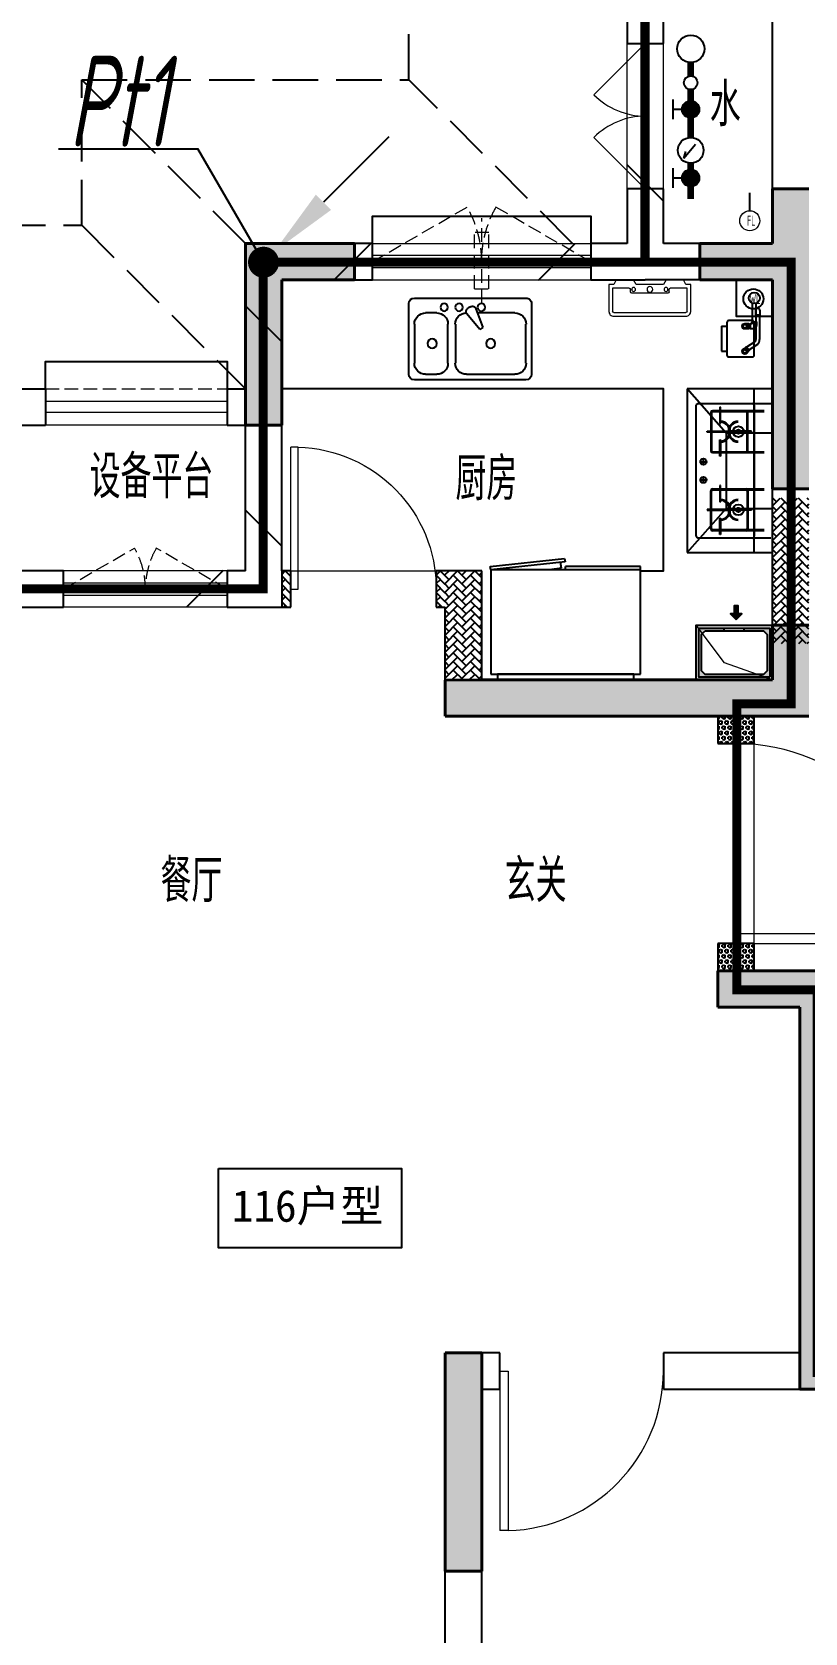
# Model space of a CAD drawing. Extents: x 3753737 to 4713801, y -857380 to 24339.
# Drawn here: x 4585275 to 4589527, y -772126 to -763323 of the extents above; entities that cross this region are included whole.
import ezdxf
from ezdxf.enums import TextEntityAlignment as Align

# ---------------------------------------------------------------- set-up
doc = ezdxf.new("R2010")
doc.units = 0
doc.header["$LTSCALE"] = 1000
doc.header["$MEASUREMENT"] = 0
for name, pattern in [('CENTER2', [1.125, 0.75, -0.125, 0.125, -0.125]), ('DASH', [0.35, 0.25, -0.1]), ('HIDDEN', [0.375, 0.25, -0.125])]:
    doc.linetypes.add(name, pattern=pattern)
doc.layers.get('0').update_dxf_attribs({"linetype": 'CONTINUOUS'})
for name, color, linetype in [('!!电气', 1, 'CONTINUOUS'), ('AH-FURNITURE', 1, 'CONTINUOUS'), ('DIM-照明', 7, 'CONTINUOUS'), ('IP-bath&kitchen-JOHNSON', 4, 'CONTINUOUS'), ('LVTRY', 252, 'CONTINUOUS'), ('LWIRE', 4, 'CONTINUOUS'), ('SHTLN', 4, 'CONTINUOUS'), ('VPIPE-中水', 122, 'CONTINUOUS'), ('VPIPE-凝结', 150, 'CONTINUOUS'), ('VPIPE-给水', 3, 'TG_J'), ('WALL', 252, 'CONTINUOUS'), ('WIRE-接地', 2, 'CONTINUOUS'), ('保温', 6, 'CONTINUOUS'), ('卫生间', 6, 'CONTINUOUS'), ('建筑-排气道', 252, 'CONTINUOUS'), ('污水', 3, 'CONTINUOUS'), ('看线', 185, 'CONTINUOUS'), ('给水', 4, 'CONTINUOUS')]:
    doc.layers.add(name, color=color, linetype=linetype)
for name, color, linetype, lineweight in [('COLUMN', 252, 'CONTINUOUS', 40), ('PUB_HATCH', 8, 'CONTINUOUS', 9), ('PUB_TEXT', 7, 'CONTINUOUS', 20), ('VPIPE-废水', 31, 'TG_F', 18), ('WINDOW', 146, 'CONTINUOUS', 20), ('平面-栏杆', 56, 'CONTINUOUS', 15), ('平面-看线', 252, 'CONTINUOUS', 15), ('平面-空调室内机', 176, 'CONTINUOUS', 9), ('平面-空调预留孔', 252, 'CONTINUOUS', 15), ('立面-洞口示意', 252, 'CONTINUOUS', 13)]:
    doc.layers.add(name, color=color, linetype=linetype, lineweight=lineweight)
doc.styles.add('DIM_FONT', font='SIMPLEX', dxfattribs={"width": 0.7, "bigfont": 'GBCBIG'})
doc.styles.add('HZTXT', font='gbeitc.shx', dxfattribs={"width": 0.8, "height": 400, "bigfont": 'hztxt.shx'})
doc.styles.get("Standard").update_dxf_attribs({"font": 'gbenor.shx', "bigfont": 'gbcbig.shx'})
doc.styles.add('TG_LINETYPE', font='SIMPLEX', dxfattribs={"width": 0.8, "height": 3, "bigfont": 'HZTXT'})
doc.styles.add('黑体', font='simhei.ttf')
doc.linetypes.add('TG_F', pattern='A,2,-0.3,["F",TG_LINETYPE,S=0.1,R=0,X=-0.23,Y=-0.15],0', length=2.3)
doc.linetypes.add('TG_J', pattern='A,2,-0.22,["J",TG_LINETYPE,S=0.1,R=0,X=-0.18,Y=-0.15],0', length=2.22)
pattern_1 = [(45, (0, 0), (0, 47.4157523), [100.584, -33.528]), (135, (23.708, 23.708), (3e-15, 47.4157523), [100.584, -33.528])]
pattern_2 = [(90, (0, 0), (-16.49778, 1e-15), [9.525, -19.05]), (210, (0, 0), (8.24889, -14.2874966), [9.525, -19.05]), (150, (6e-16, 9.525), (-8.24889, -14.2874966), [9.525, -19.05])]

# ---------------------------------------------------------------- blocks, each defined once
blk = doc.blocks.new('rtyg7uyhg')
at = {"layer": 'LVTRY'}
for p, q in [((193590.3, 45458.1), (193590.3, 45069.5)), ((194234.6, 45488.8), (193621, 45488.8)), ((193896.4, 45429.9), (193857.6, 45326.3)), ((193925.8, 45440.4), (193940.1, 45432.2)), ((194265.3, 45069.5), (194265.3, 45458.1)), ((193621, 45130.8), (193621, 45345.6)), ((193682.3, 45407), (193887.8, 45407)), ((193875.3, 45316), (193945.6, 45401.5)), ((194009.6, 45345.6), (194009.6, 45130.8)), ((194050.5, 45130.8), (194050.5, 45345.6)), ((194111.9, 45407), (194173.3, 45407)), ((194234.6, 45345.6), (194234.6, 45130.8)), ((193857.6, 45326.3), (193875.3, 45316)), ((193621, 45038.8), (194234.6, 45038.8)), ((193948.3, 45069.5), (193682.3, 45069.5)), ((194173.3, 45069.5), (194111.9, 45069.5))]:
    blk.add_line(p, q, dxfattribs=at)
for centre, radius in [((193866.4, 45437.7), 20.5), ((193989.2, 45437.7), 20.5), ((194071, 45437.7), 20.5), ((193815.3, 45238.2), 25.6), ((194137.5, 45238.2), 25.6)]:
    blk.add_circle(centre, radius, dxfattribs=at)
for centre, radius, start, end in [((193621, 45458.1), 30.7, 89.99999, 179.99999), ((193915.6, 45422.7), 20.5, 59.99999, 159.46231), ((193929.8, 45414.5), 20.5, 320.53767, 59.99999), ((194234.6, 45458.1), 30.7, 359.99999, 89.99999), ((193682.3, 45345.6), 61.4, 89.99999, 179.99999), ((193948.3, 45345.6), 61.4, 359.99999, 89.99999), ((194111.9, 45345.6), 61.4, 89.99999, 179.99999), ((194173.3, 45345.6), 61.4, 359.99999, 89.99999), ((193682.3, 45130.8), 61.4, 179.99999, 269.99999), ((193948.3, 45130.8), 61.4, 269.99999, 359.99999), ((194111.9, 45130.8), 61.4, 179.99999, 269.99999), ((194173.3, 45130.8), 61.4, 269.99999, 359.99999), ((193621, 45069.5), 30.7, 179.99999, 269.99999), ((194234.6, 45069.5), 30.7, 269.99999, 359.99999)]:
    blk.add_arc(centre, radius, start, end, dxfattribs=at)
at = {"layer": 'LVTRY', "style": 'DIM_FONT', "width": 0.8, "flags": 9}
for tag in ['YSIZE', 'XSIZE']:
    blk.add_attdef(tag, (193927.8, 45487.8), '', height=0.5, rotation=89.99999, dxfattribs=at)
blk = doc.blocks.new('A$C60D053AF')
at = {"layer": 'AH-FURNITURE', "color": 8}
for p, q in [((192.5, -71), (327.6, -71)), ((355.9, -82.7), (384.2, -129)), ((232.5, -90), (128.3, -90)), ((232.5, -110), (128.3, -110)), ((192.5, -91), (327.6, -91)), ((245, -129.5), (245, -122.5)), ((265, -129.5), (265, -122.5)), ((341.7, -96.9), (370, -143.2)), ((255, -281), (255, -251)), ((393, -281), (393, -251)), ((255, -281), (393, -281))]:
    blk.add_line(p, q, dxfattribs=at)
for points in [[(170, -68, 1), (170, -94), (192.5, -94), (192.5, -68)], [(268, -122.5), (268, -107, 0.414214), (248, -87), (232.5, -87), (232.5, -113), (242, -113), (242, -122.5)], [(234, -251), (414, -251, 0.414214), (424, -241), (424, -111, 0.414214), (414, -101), (234, -101, 0.414214), (224, -111), (224, -241, 0.414214)], [(242, -152, 1), (268, -152), (268, -129.5), (242, -129.5)], [(383.8, -161.2, 1), (402.2, -142.8), (386.3, -126.9), (367.9, -145.3)]]:
    blk.add_lwpolyline(points, format="xyb", close=True, dxfattribs=at)
for centre, radius in [((100, -100), 30), ((255, -152), 15), ((255, -152), 10), ((393, -152), 15), ((393, -152), 10)]:
    blk.add_circle(centre, radius, dxfattribs=at)
for radius in [40, 20]:
    blk.add_arc((327.6, -111), radius, 45, 90, dxfattribs=at)
blk = doc.blocks.new('A-Kitchen-7')
at = {"layer": 'LVTRY'}
for p, q in [((-519, 780), (-7, 834)), ((-515, 756), (-519, 780)), ((-4, 811), (-515, 756)), ((-29, 767), (-35, 806)), ((-7, 834), (-4, 811)), ((515, 780), (0, 780)), ((0, 756), (0, 780)), ((515, 756), (515, 780)), ((515, 756), (-515, 756)), ((-515, 756), (-515, 40)), ((-486, 761), (-485, 756)), ((-29, 767), (-112, 756)), ((515, 40), (515, 756)), ((-515, 40), (515, 40))]:
    blk.add_line(p, q, dxfattribs=at)
blk.add_lwpolyline([(-469, 40), (-469, 0), (469, 0), (469, 40)], close=True, dxfattribs=at)
blk = doc.blocks.new('FRSDFDGDGDRGDR')
at = {"layer": '平面-空调预留孔', "color": 252}
for p, q in [((699612.3, 775044), (699612.3, 775441.2)), ((699618.9, 775447.8), (699746.3, 775447.8)), ((699746.3, 775447.8), (699746.3, 775355.4)), ((699719.9, 775342.2), (699719.9, 775143)), ((699726.5, 775348.8), (699739.7, 775348.8)), ((699726.5, 775136.4), (699739.7, 775136.4)), ((699746.3, 775129.8), (699746.3, 775037.4)), ((699746.3, 775037.4), (699618.9, 775037.4))]:
    blk.add_line(p, q, dxfattribs=at)
blk.add_lwpolyline([(699766.1, 775166.7), (699792.5, 775153.5), (699792.5, 775057.2), (699766.1, 775044), (699766.1, 775017.6), (699618.9, 775017.6, -0.414214), (699592.5, 775044), (699592.5, 775441.2, -0.414214), (699618.9, 775467.6), (699766.1, 775467.6), (699766.1, 775441.2), (699792.5, 775428), (699792.5, 775331.6), (699766.1, 775318.4)], format="xyb", close=True, dxfattribs=at)
for centre, radius in [((699739.7, 775331.6), 10.6), ((699739.7, 775243.2), 15.8), ((699739.7, 775153.5), 10.6)]:
    blk.add_circle(centre, radius, dxfattribs=at)
for centre, start, end in [((699618.9, 775441.2), 90, 180), ((699726.5, 775342.2), 90, 180), ((699739.7, 775355.4), 270, 360), ((699726.5, 775143), 180, 270), ((699739.7, 775129.8), 0, 90), ((699618.9, 775044), 180, 270)]:
    blk.add_arc(centre, 6.6, start, end, dxfattribs=at)
blk = doc.blocks.new('*U136')
h = blk.add_hatch(color=5)
h.set_gradient(color1=(0, 0, 255), rotation=180, tint=1)
h.paths.add_polyline_path([(0, 0), (-6.35, -6.35), (-6.35, -2.159), (-15, -2.159), (-15, 2.159), (-6.35, 2.159), (-6.35, 6.35)])
at = {"color": 0, "linetype": 'Continuous'}
blk.add_lwpolyline([(0, 0), (-6.35, -6.35), (-6.35, -2.159), (-15, -2.159), (-15, 2.159), (-6.35, 2.159), (-6.35, 6.35)], close=True, dxfattribs=at)
blk = doc.blocks.new('GDGDRGDRGRD')
at = {"layer": 'PUB_HATCH'}
blk.add_hatch(color=252, dxfattribs=at).paths.add_polyline_path([(430319.8, 370173.6), (430319.8, 370443.6), (430179.8, 370443.6), (430179.8, 370428.6), (430284.8, 370428.6), (430304.8, 370408.6), (430304.8, 370208.6), (430284.8, 370188.6), (429964.8, 370188.6), (429944.8, 370208.6), (429944.8, 370408.6), (429964.8, 370428.6), (430069.8, 370428.6), (430069.8, 370443.6), (429929.8, 370443.6), (429929.8, 370173.6)])
at = {"layer": 'LVTRY', "color": 251}
for p, q in [((430080.5, 371515.4), (429864.6, 371758.3)), ((430334.8, 371758.3), (429864.6, 371758.3)), ((429864.6, 371758.3), (429864.6, 370858.3)), ((430234.8, 370858.3), (430234.8, 371758.3)), ((430334.8, 371515.4), (430080.5, 371515.4)), ((430080.5, 371515.4), (430080.5, 371100.3)), ((429864.6, 370858.3), (430080.5, 371100.3)), ((430080.5, 371100.3), (430334.8, 371100.3)), ((429864.6, 370858.3), (430334.8, 370858.3))]:
    blk.add_line(p, q, dxfattribs=at)
at = {"layer": 'LVTRY'}
for p, q in [((429914.8, 370948.3), (429914.8, 371668.3)), ((429924.8, 371678.3), (430324.8, 371678.3)), ((430045.1, 371658.3), (430045.1, 371568.3)), ((430049.6, 371658.3), (430045.1, 371658.3)), ((430049.6, 371568.3), (430049.6, 371658.3)), ((430234.8, 371668.3), (430234.8, 370948.3)), ((429994.8, 371628.3), (429994.8, 371418.3)), ((429999.8, 371628.3), (429999.8, 371418.3)), ((430289.8, 371638.3), (430004.8, 371638.3)), ((430289.8, 371633.3), (430004.8, 371633.3)), ((430045.1, 371568.3), (430049.6, 371568.3)), ((430194.8, 371418.3), (430194.8, 371628.3)), ((430199.8, 371418.3), (430199.8, 371628.3)), ((429974.8, 371525.6), (430102.3, 371525.6)), ((429974.8, 371521.1), (429974.8, 371525.6)), ((430102.3, 371521.1), (429974.8, 371521.1)), ((430045.1, 371388.3), (430045.1, 371478.3)), ((430045.1, 371478.3), (430049.6, 371478.3)), ((430049.6, 371478.3), (430049.6, 371388.3)), ((430219.8, 371525.6), (430092.3, 371525.6)), ((430092.3, 371525.6), (430092.3, 371521.1)), ((430092.3, 371521.1), (430219.8, 371521.1)), ((430102.3, 371525.6), (430102.3, 371521.1)), ((430219.8, 371521.1), (430219.8, 371525.6)), ((430234.8, 371100.3), (430234.8, 371515.4)), ((430004.8, 371413.3), (430289.8, 371413.3)), ((430004.8, 371408.3), (430289.8, 371408.3)), ((430049.6, 371388.3), (430045.1, 371388.3)), ((429935.4, 371358.3), (429974.2, 371358.3)), ((429954.8, 371338.9), (429954.8, 371377.7)), ((429935.4, 371258.3), (429974.2, 371258.3)), ((429954.8, 371238.9), (429954.8, 371277.7)), ((430045.1, 371228.3), (430045.1, 371138.3)), ((430049.6, 371228.3), (430045.1, 371228.3)), ((430049.6, 371138.3), (430049.6, 371228.3)), ((429994.8, 370988.3), (429994.8, 371198.3)), ((429999.8, 370988.3), (429999.8, 371198.3)), ((430004.8, 371208.3), (430289.8, 371208.3)), ((430004.8, 371203.3), (430289.8, 371203.3)), ((430045.1, 371138.3), (430049.6, 371138.3)), ((430194.8, 371198.3), (430194.8, 370988.3)), ((430199.8, 371198.3), (430199.8, 370988.3)), ((430102.3, 371095.6), (429974.8, 371095.6)), ((429974.8, 371095.6), (429974.8, 371091.1)), ((429974.8, 371091.1), (430102.3, 371091.1)), ((430045.1, 370958.3), (430045.1, 371048.3)), ((430045.1, 371048.3), (430049.6, 371048.3)), ((430049.6, 371048.3), (430049.6, 370958.3)), ((430092.3, 371091.1), (430092.3, 371095.6)), ((430092.3, 371095.6), (430219.8, 371095.6)), ((430219.8, 371091.1), (430092.3, 371091.1)), ((430102.3, 371091.1), (430102.3, 371095.6)), ((430219.8, 371095.6), (430219.8, 371091.1)), ((430289.8, 370983.3), (430004.8, 370983.3)), ((430289.8, 370978.3), (430004.8, 370978.3)), ((430049.6, 370958.3), (430045.1, 370958.3)), ((430324.8, 370938.3), (429924.8, 370938.3))]:
    blk.add_line(p, q, dxfattribs=at)
at = {"layer": 'LVTRY', "color": 252}
for p, q in [((430069.8, 370428.6), (430069.8, 370443.6)), ((430179.8, 370428.6), (430179.8, 370443.6))]:
    blk.add_line(p, q, dxfattribs=at)
at = {"layer": 'LVTRY'}
blk.add_lwpolyline([(429608.8, 370758.3), (429734.8, 370758.3), (429734.8, 371758.3), (427634.8, 371758.3)], dxfattribs=at)
at = {"layer": 'LVTRY', "color": 252}
for points in [[(430334.8, 370158.6), (429914.8, 370158.6), (429914.8, 370458.6), (430334.8, 370458.6)], [(430319.8, 370173.6), (429929.8, 370173.6), (429929.8, 370443.6), (430319.8, 370443.6)], [(429964.8, 370428.6), (430284.8, 370428.6), (430304.8, 370408.6), (430304.8, 370208.6), (430284.8, 370188.6), (429964.8, 370188.6), (429944.8, 370208.6), (429944.8, 370408.6), (429964.8, 370428.6)]]:
    blk.add_lwpolyline(points, close=True, dxfattribs=at)
at = {"layer": 'LVTRY'}
for centre, radius in [((430147.3, 371523.3), 29.7), ((430147.3, 371523.3), 11.7), ((429954.8, 371358.3), 17), ((429954.8, 371258.3), 17), ((430147.3, 371093.3), 29.7), ((430147.3, 371093.3), 11.7)]:
    blk.add_circle(centre, radius, dxfattribs=at)
for centre, radius, start, end in [((429924.8, 371668.3), 10, 90, 180), ((430224.8, 371668.3), 10, 0, 90), ((430004.8, 371628.3), 10, 90, 180), ((430004.8, 371628.3), 5, 90, 180), ((430047.3, 371523.3), 56.7, 2.27424, 87.72576), ((430047.3, 371523.3), 52.2, 2.47041, 87.52959), ((430147.3, 371523.3), 56.7, 92.27424, 177.72576), ((430147.3, 371523.3), 52.2, 92.47041, 177.52959), ((430189.8, 371628.3), 10, 0, 90), ((430189.8, 371628.3), 5, 0, 90), ((430047.3, 371523.3), 56.7, 272.27424, 357.72576), ((430047.3, 371523.3), 52.2, 272.47041, 357.52959), ((430147.3, 371523.3), 56.7, 182.27424, 267.72576), ((430147.3, 371523.3), 52.2, 182.47041, 267.52959), ((430004.8, 371418.3), 10, 180, 270), ((430004.8, 371418.3), 5, 180, 270), ((430189.8, 371418.3), 5, 270, 0), ((430189.8, 371418.3), 10, 270, 0), ((430004.8, 371198.3), 10, 90, 180), ((430004.8, 371198.3), 5, 90, 180), ((430047.3, 371093.3), 56.7, 2.27424, 87.72576), ((430047.3, 371093.3), 52.2, 2.47041, 87.52959), ((430147.3, 371093.3), 56.7, 92.27424, 177.72576), ((430147.3, 371093.3), 52.2, 92.47041, 177.52959), ((430189.8, 371198.3), 10, 0, 90), ((430189.8, 371198.3), 5, 0, 90), ((430047.3, 371093.3), 56.7, 272.27424, 357.72576), ((430047.3, 371093.3), 52.2, 272.47041, 357.52959), ((430147.3, 371093.3), 56.7, 182.27424, 267.72576), ((430147.3, 371093.3), 52.2, 182.47041, 267.52959), ((429924.8, 370948.3), 10, 180, 270), ((430004.8, 370988.3), 10, 180, 270), ((430004.8, 370988.3), 5, 180, 270), ((430189.8, 370988.3), 5, 270, 0), ((430189.8, 370988.3), 10, 270, 0), ((430224.8, 370948.3), 10, 270, 0)]:
    blk.add_arc(centre, radius, start, end, dxfattribs=at)
at = {"layer": '立面-洞口示意', "color": 252}
blk.add_lwpolyline([(430334.8, 370158.6), (430071.3, 370252.5), (429914.8, 370458.6)], dxfattribs=at)
at = {"xscale": -1, "rotation": 270}
blk.add_blockref('FRSDFDGDGDRGDR', (-345582.7, -327434.2), dxfattribs=at)
at = {"rotation": 270}
blk.add_blockref('A$C60D053AF', (430334.8, 372358.3), dxfattribs=at)
at = {"xscale": -1}
blk.add_blockref('rtyg7uyhg', (622599.6, 326769.5), dxfattribs=at)
at = {"layer": 'LVTRY', "color": 1, "extrusion": (0, 0, -1), "xscale": -0.7999999999883585, "yscale": 0.7999999999883585, "zscale": -0.7999999999883585}
blk.add_blockref('A-Kitchen-7', (-429196.8, 370158.6), dxfattribs=at)
at = {"layer": '建筑-排气道', "xscale": -5, "yscale": 5, "zscale": 5, "rotation": 90}
blk.add_blockref('*U136', (430134.7, 370490.9), dxfattribs=at)
blk = doc.blocks.new('GFDGFSDFGD')
at = {"layer": 'PUB_HATCH'}
for points in [[(456616.6, 374623.7), (456616.6, 373473.7), (456816.6, 373473.7), (456816.6, 375123.7), (456616.6, 375123.7), (456616.6, 374823.7), (456216.6, 374823.7), (456216.6, 374623.7)], [(454316.5, 374823.7), (453716.6, 374823.7), (453716.6, 373823.7), (453916.6, 373823.7), (453916.6, 374623.7), (454316.5, 374623.7)], [(454816.4, 372423.2), (454816.6, 372224), (456816.6, 372224), (456816.6, 372724), (456616.6, 372724), (456616.6, 372424), (455016.6, 372424)], [(456966.6, 370823.7), (456316.6, 370823.7), (456316.6, 370623.7), (456766.6, 370623.7), (456766.6, 368523.7), (457166.6, 368523.7), (457166.6, 368723.7), (456966.6, 368723.7)], [(454816.6, 368723.7), (454816.6, 367523.7), (455016.6, 367523.7), (455016.6, 368723.7)]]:
    blk.add_hatch(color=256, dxfattribs=at).paths.add_polyline_path(points)
at = {"layer": 'COLUMN', "color": 252}
for p, q in [((456816.6, 375123.7), (456616.6, 375123.7)), ((456616.6, 375123.7), (456616.6, 374823.7)), ((454316.5, 374823.7), (453716.6, 374823.7)), ((453716.6, 374823.7), (453716.6, 373823.7)), ((454316.5, 374623.7), (454316.5, 374823.7)), ((456616.6, 374823.7), (456216.6, 374823.7)), ((456216.6, 374823.7), (456216.6, 374623.7)), ((453916.6, 373823.7), (453916.6, 374623.7)), ((453916.6, 374623.7), (454316.5, 374623.7)), ((456216.6, 374623.7), (456616.6, 374623.7)), ((456616.6, 374623.7), (456616.6, 373473.7)), ((453716.6, 373823.7), (453916.6, 373823.7)), ((456616.6, 373473.7), (456816.6, 373473.7)), ((456816.6, 372724), (456616.6, 372724)), ((456616.6, 372724), (456616.6, 372424)), ((455016.6, 372424), (454816.4, 372423.2)), ((454816.4, 372423.2), (454816.6, 372224)), ((456616.6, 372424), (455016.6, 372424)), ((454816.6, 372224), (456816.6, 372224)), ((456966.6, 370823.7), (456316.6, 370823.7)), ((456316.6, 370823.7), (456316.6, 370623.7)), ((456316.6, 370623.7), (456766.6, 370623.7)), ((456766.6, 370623.7), (456766.6, 368523.7)), ((454816.6, 368723.7), (454816.6, 367523.7)), ((455016.6, 368723.7), (454816.6, 368723.7)), ((455016.6, 367523.7), (455016.6, 368723.7)), ((456766.6, 368523.7), (457166.6, 368523.7)), ((454816.6, 367523.7), (455016.6, 367523.7))]:
    blk.add_line(p, q, dxfattribs=at)
blk = doc.blocks.new('GDFGDGRD')
at = {"layer": '保温', "linetype": 'ByBlock', "ltscale": 10}
h = blk.add_hatch(dxfattribs=at)
h.set_pattern_fill('AR-HBONE', color=251, scale=55)
h.set_pattern_definition(pattern_1)
h.paths.add_polyline_path([(434616.6, 372623.9), (434416.6, 372623.9), (434416.5, 373423.7), (434616.5, 373423.7)])
h = blk.add_hatch(dxfattribs=at)
h.set_pattern_fill('AR-HBONE', color=251, scale=55)
h.set_pattern_definition(pattern_1)
h.paths.add_polyline_path([(436215.3, 372423.6), (436216.6, 373023.7), (436416.6, 373023.7), (436415.3, 372423.6)])
h = blk.add_hatch(dxfattribs=at)
h.set_pattern_fill('AR-HBONE', color=251, scale=55)
h.set_pattern_definition(pattern_1)
h.paths.add_polyline_path([(436416.6, 372823.7), (436416.6, 373023.7), (436466.6, 373023.7), (436466.6, 372823.7)])
h = blk.add_hatch(dxfattribs=at)
h.set_pattern_fill('AR-HBONE', color=251, scale=55)
h.set_pattern_definition(pattern_1)
h.paths.add_polyline_path([(437266.6, 372823.7), (437266.6, 373023.7), (437316.6, 373023.7), (437316.6, 372823.7)])
at = {"layer": '保温', "linetype": 'Continuous', "ltscale": 10}
h = blk.add_hatch(dxfattribs=at)
h.set_pattern_fill('HEX', color=251, scale=10, angle=90, style=0)
h.set_pattern_definition(pattern_2)
h.paths.add_polyline_path([(434916.6, 372073.7), (434716.6, 372073.7), (434716.5, 372223.7), (434916.5, 372223.7)])
h = blk.add_hatch(dxfattribs=at)
h.set_pattern_fill('HEX', color=251, scale=10, angle=90, style=0)
h.set_pattern_definition(pattern_2)
h.paths.add_polyline_path([(434916.6, 370823.7), (434716.6, 370823.7), (434716.5, 370973.7), (434916.5, 370973.7)])
at = {"layer": '保温', "color": 251, "linetype": 'ByBlock', "ltscale": 10}
blk.add_line((437316.6, 373023.7), (437316.6, 372823.7), dxfattribs=at)
blk = doc.blocks.new('A$C2705576B')
at = {"layer": '给水'}
h = blk.add_hatch(color=252, dxfattribs=at)
edge = h.paths.add_edge_path()
edge.add_arc((417.5, -1741.2), 47.2, 0, 360)
h = blk.add_hatch(color=252, dxfattribs=at)
edge = h.paths.add_edge_path()
edge.add_arc((794.7, -1741.2), 47.2, 0, 360)
at = {"layer": '给水', "color": 252}
for p, q in [((363.1, -1645.4), (471.8, -1645.4)), ((417.5, -1741.2), (417.5, -1645.4)), ((740.3, -1645.4), (849, -1645.4)), ((794.7, -1741.2), (794.7, -1645.4)), ((601.1, -1768.1), (525.3, -1704.3)), ((525.3, -1704.3), (564, -1715))]:
    blk.add_line(p, q, dxfattribs=at)
at = {"layer": '给水', "color": 252, "const_width": 35.4}
for points in [[(499.1, -1741.2), (302.5, -1741.2)], [(903.5, -1741.2), (640.6, -1741.2)], [(1052.8, -1741.2), (978.5, -1741.2)]]:
    blk.add_lwpolyline(points, dxfattribs=at)
at = {"layer": '给水', "color": 252}
for centre, radius in [((569.8, -1741.2), 70.8), ((417.5, -1741.2), 47.2), ((794.7, -1741.2), 47.2), ((941, -1741.2), 37.5)]:
    blk.add_circle(centre, radius, dxfattribs=at)
blk = doc.blocks.new('dongkong')
at = {"layer": '平面-空调预留孔', "color": 8, "linetype": 'HIDDEN', "ltscale": 0.3}
for p, q in [((-603796, 210899.9), (-603796, 210431.5)), ((-603836, 210821), (-603836, 210510.8)), ((-603836, 210821), (-603756, 210821)), ((-603756, 210821), (-603756, 210510.8))]:
    blk.add_line(p, q, dxfattribs=at)
blk.add_lwpolyline([(-603756, 210510.8), (-603836, 210510.8)], dxfattribs=at)
blk = doc.blocks.new('A$C148B7D8E')
at = {"layer": '卫生间', "color": 252, "linetype": 'DASH'}
for p, q in [((15200, 9900), (16100, 10800)), ((17000, 9900), (17900, 10800)), ((17900, 10000), (17000, 9100))]:
    blk.add_line(p, q, dxfattribs=at)
blk.add_lwpolyline([(25100, 9000), (24300, 9000), (24300, 10000), (17900, 10000), (17900, 10800), (16100, 10800), (16100, 12200)], dxfattribs=at)
blk = doc.blocks.new('$DorLib2D$00000001')
for p, q in [((0.45, 0.975), (0.5, 0.975)), ((0.45, 0), (0.45, 0.975)), ((0.5, 0), (0.5, 0.975)), ((0.5, 0), (0.45, 0))]:
    blk.add_line(p, q)
at = {"lineweight": 13}
blk.add_arc((0.475, 0), 0.975, 91.46928, 180, dxfattribs=at)
blk = doc.blocks.new('$WINLIB2D$00000001')
at = {"color": 0}
for points in [[(-0.5, 0.5), (-0.5, -0.5)], [(-0.5, 0.5), (0.5, 0.5)], [(0.5, -0.5), (0.5, 0.5)], [(0.5, 0.1667), (-0.5, 0.1667)], [(0.5, -0.1667), (-0.5, -0.1667)], [(-0.5, -0.5), (0.5, -0.5)]]:
    blk.add_lwpolyline(points, dxfattribs=at)
blk = doc.blocks.new('$DorLib2D$00000116')
at = {"color": 0}
for p, q in [((-0.5, 0), (-0.146, 0.354)), ((0.5, 0), (0.146, 0.354))]:
    blk.add_line(p, q, dxfattribs=at)
for centre, start, end in [((-0.5, 0), 0, 45), ((0.5, 0), 135, 180)]:
    blk.add_arc(centre, 0.5, start, end, dxfattribs=at)
blk = doc.blocks.new('A$C66B635E3')
at = {"color": 252}
blk.add_lwpolyline([(32952.9, 5913.1), (33958.9, 5913.1), (33958.9, 5477.1), (32952.9, 5477.1)], close=True, dxfattribs=at)
at = {"layer": 'IP-bath&kitchen-JOHNSON', "color": 252}
blk.add_lwpolyline([(35800, 10800), (35800, 10600), (36000, 10600)], dxfattribs=at)
at = {"layer": 'VPIPE-中水', "color": 252, "linetype": 'Continuous'}
blk.add_circle((35894.8, 10695), 55, dxfattribs=at)
at = {"layer": 'VPIPE-凝结', "color": 252}
blk.add_line((35875, 11180), (35875, 11278), dxfattribs=at)
at = {"layer": 'VPIPE-废水', "color": 252}
blk.add_circle((35875, 11125), 55, dxfattribs=at)
at = {"layer": 'VPIPE-给水', "color": 252, "linetype": 'Continuous'}
blk.add_circle((35550, 12070), 75, dxfattribs=at)
at = {"layer": 'WALL', "color": 252}
for p, q in [((35200, 12900), (35200, 12100)), ((35400, 12100), (35400, 12900)), ((36000, 11000), (36000, 12900)), ((35200, 12100), (35400, 12100)), ((35400, 11300), (35200, 11300)), ((35200, 11300), (35200, 11000)), ((35400, 11000), (35400, 11300)), ((33100, 10200), (33100, 11000)), ((33800, 11000), (33100, 11000)), ((33800, 10800), (33800, 11000)), ((35200, 11000), (35000, 11000)), ((35000, 11000), (35000, 10800)), ((36000, 11000), (35400, 11000)), ((33300, 10100), (33300, 10800)), ((33300, 10800), (33800, 10800)), ((35000, 10800), (35300, 10800)), ((36000, 10800), (35300, 10800)), ((36000, 8600), (36000, 10800)), ((31400, 10200), (32000, 10200)), ((32000, 10200), (32000, 10000)), ((33000, 10200), (33100, 10200)), ((33000, 10200), (33000, 10000)), ((33300, 9200), (33300, 10100)), ((31600, 10000), (32000, 10000)), ((33000, 10000), (33100, 10000)), ((33100, 9200), (33100, 10000)), ((32100, 9200), (31500, 9200)), ((32100, 9000), (32100, 9200)), ((33100, 9200), (33000, 9200)), ((33000, 9200), (33000, 9000)), ((33350, 9200), (33300, 9200)), ((33350, 9000), (33350, 9200)), ((34400, 9200), (34150, 9200)), ((34150, 9200), (34150, 9000)), ((34400, 8600), (34400, 9200)), ((31600, 9000), (32100, 9000)), ((33000, 9000), (33200, 9000)), ((33200, 9000), (33350, 9000)), ((34150, 9000), (34200, 9000)), ((34200, 8400), (34200, 9000)), ((35800, 8600), (34400, 8600)), ((36000, 8600), (35800, 8600)), ((35700, 8400), (34200, 8400)), ((35700, 8400), (35700, 8250)), ((35900, 8250), (35900, 8400)), ((36000, 8400), (35900, 8400)), ((36000, 8400), (36000, 8400)), ((36000, 8400), (36200, 8400)), ((35700, 8250), (35900, 8250)), ((35900, 7150), (35700, 7150)), ((35700, 7150), (35700, 6800)), ((35900, 7000), (35900, 7150)), ((35900, 7000), (36250, 7000)), ((35700, 6800), (36150, 6800)), ((36150, 4900), (36150, 6800)), ((34200, 1900), (34200, 4900)), ((34500, 4900), (34200, 4900)), ((34500, 4700), (34500, 4900)), ((36150, 4900), (35400, 4900)), ((35400, 4900), (35400, 4700)), ((34400, 1800), (34400, 4700)), ((34400, 4700), (34500, 4700)), ((35400, 4700), (36250, 4700))]:
    blk.add_line(p, q, dxfattribs=at)
at = {"layer": 'WINDOW', "color": 252}
for p, q in [((35200, 11300), (35200, 12100)), ((35400, 11300), (35400, 12100)), ((33350, 9200), (34150, 9200)), ((35900, 7150), (35900, 8250))]:
    blk.add_line(p, q, dxfattribs=at)
at = {"layer": 'WINDOW', "color": 252, "linetype": 'DASH', "ltscale": 0.3}
for points in [[(33800, 10900), (34319.6, 11200, -0.131652), (34400, 10900)], [(34998.1, 10900), (34478.5, 11200, 0.131652), (34398.1, 10900)], [(32100, 9100), (32489.8, 9324.9, -0.131605), (32550, 9100)], [(33000, 9100), (32610.2, 9324.9, 0.131605), (32550, 9100)]]:
    blk.add_lwpolyline(points, format="xyb", dxfattribs=at)
at = {"layer": '平面-栏杆', "color": 252}
for points in [[(33000, 10130.1), (32000, 10130.3)], [(33000, 10070.1), (32000, 10070.3)]]:
    blk.add_lwpolyline(points, dxfattribs=at)
at = {"layer": '平面-看线', "color": 252, "linetype": 'DASH', "ltscale": 0.3}
blk.add_lwpolyline([(32000, 10200), (33000, 10200)], dxfattribs=at)
at = {"layer": '平面-看线', "color": 252}
blk.add_lwpolyline([(33000, 10000), (32000, 10000)], dxfattribs=at)
at = {"layer": '看线', "color": 252, "ltscale": 0.5}
for points in [[(33800, 11000), (33800, 11150), (35000, 11150), (35000, 11000)], [(32000, 10200), (32000, 10350), (33000, 10350), (33000, 10200)]]:
    blk.add_lwpolyline(points, dxfattribs=at)
at = {"color": 252, "xscale": -1}
for name, p in [('A$C148B7D8E', (50100, 1100)), ('GDFGDGRD', (470616.6, -363823.7))]:
    blk.add_blockref(name, p, dxfattribs=at)
at = {"color": 252}
for name, p in [('GFDGFSDFGD', (-420616.6, -363823.7)), ('GDGDRGDRGRD', (-394334.8, -361558.3))]:
    blk.add_blockref(name, p, dxfattribs=at)
at = {"layer": 'WINDOW', "color": 252}
for name, p, xscale, yscale, zscale, rotation in [('$DorLib2D$00000116', (35300, 11700), 800, 800, 800, 90.00000004948586), ('$WINLIB2D$00000001', (34400, 10900), -1200, 200, -1200, 179.9999999963346), ('$DorLib2D$00000001', (33750, 9100), -800, 800, -800, 6.06372912622234e-10), ('$WINLIB2D$00000001', (32550, 9100), -900, -200, -900, 2.464015854641344e-09), ('$DorLib2D$00000001', (35800, 7700), -1100, -1100, -1100, 90.00000000947153), ('$DorLib2D$00000001', (34950, 4800), 900, 900, 900, 179.9999999988986)]:
    blk.add_blockref(name, p, dxfattribs=dict(at, xscale=xscale, yscale=yscale, zscale=zscale, rotation=rotation))
at = {"layer": '平面-空调室内机', "color": 252, "ltscale": 0.3, "xscale": -1, "rotation": 180}
blk.add_blockref('dongkong', (638196, 221570.8), dxfattribs=at)
at = {"layer": '污水', "color": 252, "rotation": 90.00000000010901}
blk.add_blockref('A$C2705576B', (33808.8, 10942.2), dxfattribs=at)
at = {"color": 252, "style": '黑体'}
blk.add_text('116户型', height=175, dxfattribs=at).set_placement((33025, 5620.9))
at = {"layer": 'PUB_TEXT', "color": 252}
for s, height, p in [('水', 236.3, (35655.2, 11644.8)), ('设备平台', 236.31, (32243.4, 9599)), ('厨房', 236.31, (34255.5, 9587.7)), ('餐厅', 236.31, (32633.5, 7377.8)), ('玄关', 236.31, (34526.7, 7377.8))]:
    blk.add_text(s, height=height, dxfattribs=at).set_placement(p)
at = {"layer": 'PUB_TEXT', "color": 252, "width": 0.6}
for s, p in [('FL', (35859.6, 11097)), ('WL', (35873.8, 10667))]:
    blk.add_text(s, height=56, dxfattribs=at).set_placement(p)
blk = doc.blocks.new('$TelecSys$00000008')
blk.add_line((0.4, 0.4), (-0.4, -0.4))
blk = doc.blocks.new('$TelecSys$00000078')
for p, q in [((1.15, 1.15), (0.55, 0.55)), ((0.104, 0.104), (0.104, 0.104)), ((-0.104, -0.104), (-0.104, -0.104))]:
    blk.add_line(p, q)
at = {"const_width": 0.142}
blk.add_lwpolyline([(-0.071, 0, 1), (0.071, 0, 1)], format="xyb", close=True, dxfattribs=at)
blk.add_solid([(0.62, 0.48), (0.48, 0.62), (0.1, 0.1)])
at = {"width": 0.8, "flags": 9}
blk.add_attdef('A', (0, 0), '', height=0.00002, dxfattribs=at)

msp = doc.modelspace()

# ---------------------------------------------------------------- linework, layer by layer
at = {"layer": 'DIM-照明', "color": 7, "ltscale": 0.8}
for p in [(4585420.8, -763965.1), (4586548.6, -764589.1)]:
    msp.add_line(p, (4586186.2, -763965.1), dxfattribs=at)
at = {"layer": 'WIRE-接地', "color": 2, "linetype": 'CENTER2', "const_width": 50}
for points in [[(4553348.8, -766391.2), (4555155.8, -766391.2), (4561555.7, -766391.2), (4561555.7, -764592.6), (4563654.7, -764592.6), (4563654.7, -762492.3), (4561947.5, -762492.3), (4561947.5, -759991.1), (4568361.9, -759991.1), (4568361.9, -762476.7), (4568051, -762476.7), (4568051, -764590.1), (4570155.5, -764590.1), (4570155.5, -765388.6), (4570155.5, -766384.3), (4586546.5, -766384.3), (4586546.5, -764589.1), (4588647.2, -764589.1), (4588647.2, -762588.1), (4588350.3, -762585.7), (4588350.3, -759990.3), (4594751.1, -759990.3)], [(4588647.2, -764589.1), (4589451.5, -764589.1), (4589451.5, -767016.6), (4589152, -767016.6), (4589152, -768589.4), (4589593.9, -768589.4), (4589593.9, -770693.3), (4592103.2, -770693.3), (4592103.2, -768588.2), (4592544.2, -768588.2), (4592544.2, -766981.9), (4592249.4, -766981.9), (4592249.4, -764586.9), (4593043.5, -764585)]]:
    msp.add_lwpolyline(points, dxfattribs=at)

# ---------------------------------------------------------------- block references
at = {"layer": '!!电气'}
msp.add_blockref('A$C66B635E3', (4553348.6, -775485.7), dxfattribs=at)
at = {"layer": 'LWIRE', "color": 2, "xscale": 600, "yscale": 600, "zscale": 600}
msp.add_blockref('$TelecSys$00000078', (4586548.6, -764589.1), dxfattribs=at)
at = {"layer": 'SHTLN', "color": 2, "xscale": 250, "yscale": 250, "zscale": 250, "rotation": 90}
for p in [(4588647.2, -764151.1), (4586546.5, -764924.2), (4586546.5, -766049.2)]:
    msp.add_blockref('$TelecSys$00000008', p, dxfattribs=at)
at = {"layer": 'SHTLN', "color": 2, "xscale": 250, "yscale": 250, "zscale": 250}
for p in [(4587034.3, -764589.1), (4588159.3, -764589.1), (4586226, -766384.3)]:
    msp.add_blockref('$TelecSys$00000008', p, dxfattribs=at)

# ---------------------------------------------------------------- texts
at = {"layer": 'DIM-照明', "color": 7, "ltscale": 0.8, "style": 'HZTXT', "width": 0.7}
msp.add_text('Pt1', height=500, dxfattribs=at).set_placement((4585751.6, -763703.4), align=Align.MIDDLE)

doc.saveas('drawing.dxf')
